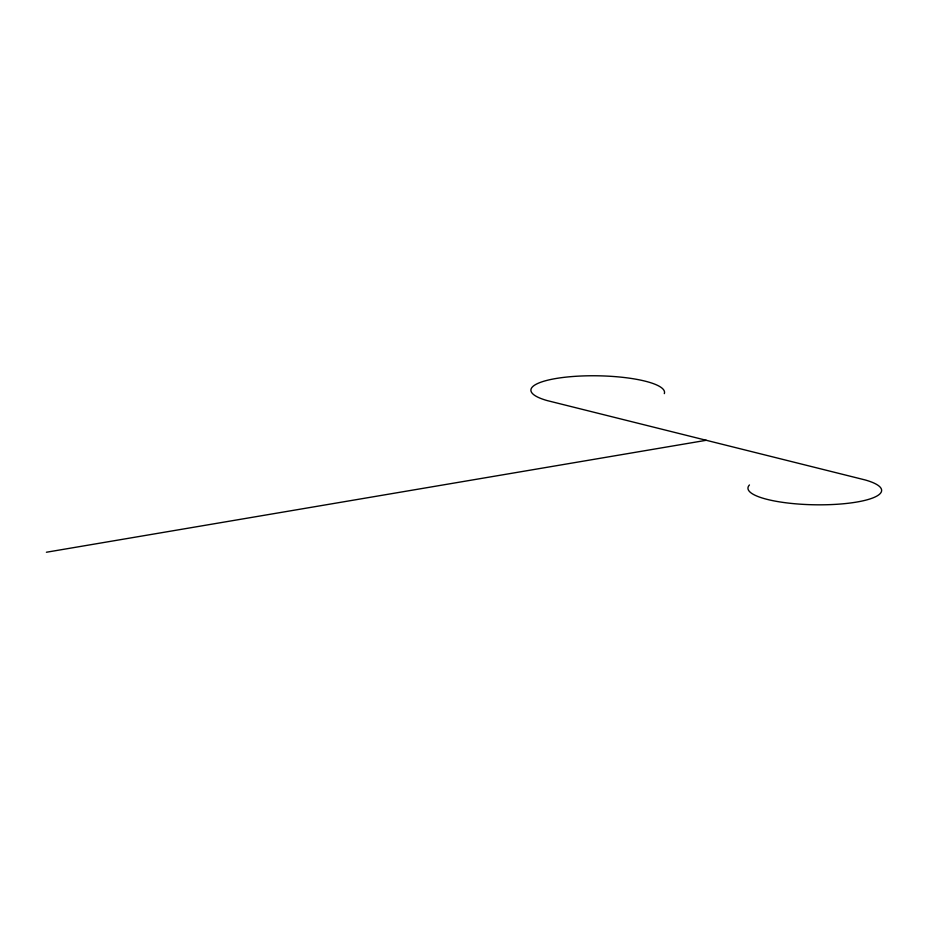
<?xml version="1.0" encoding="UTF-8"?>
<svg xmlns="http://www.w3.org/2000/svg" width="928" height="928" viewBox="0 0 928 928"><rect width="100%" height="100%" fill="white"/><g stroke="black" fill="none" stroke-linecap="round" stroke-linejoin="round"><path stroke-width="1.39" d="M46.4 552.241L706.254 440.29M664.32 393.634A66.828 15.486 1 0 0 576.949 376.223A66.828 15.486 1 0 0 547.184 400.583L865.325 479.996A66.828 15.486 1 0 1 831.36 504.577A66.828 15.486 1 0 1 749.453 484.961"/></g></svg>
